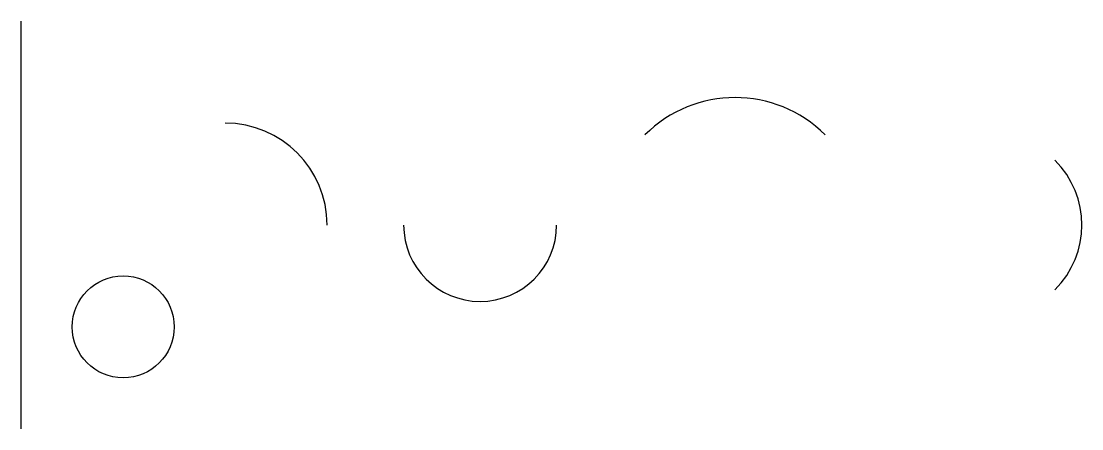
# Model space of a CAD drawing. Header units: metres. Extents: x 10 to 218, y 10 to 90.
import ezdxf

# ---------------------------------------------------------------- set-up
doc = ezdxf.new("R2010")
doc.units = ezdxf.units.M

msp = doc.modelspace()

# ---------------------------------------------------------------- linework, layer by layer
msp.add_line((10, 10), (10, 90))
msp.add_circle((30, 30), 10)
for centre, radius, start, end in [((150, 50), 25, 45, 135), ((50, 50), 20, 0, 90), ((200, 50), 18, 315, 45), ((100, 50), 15, 180, 360)]:
    msp.add_arc(centre, radius, start, end)

doc.saveas('drawing.dxf')
